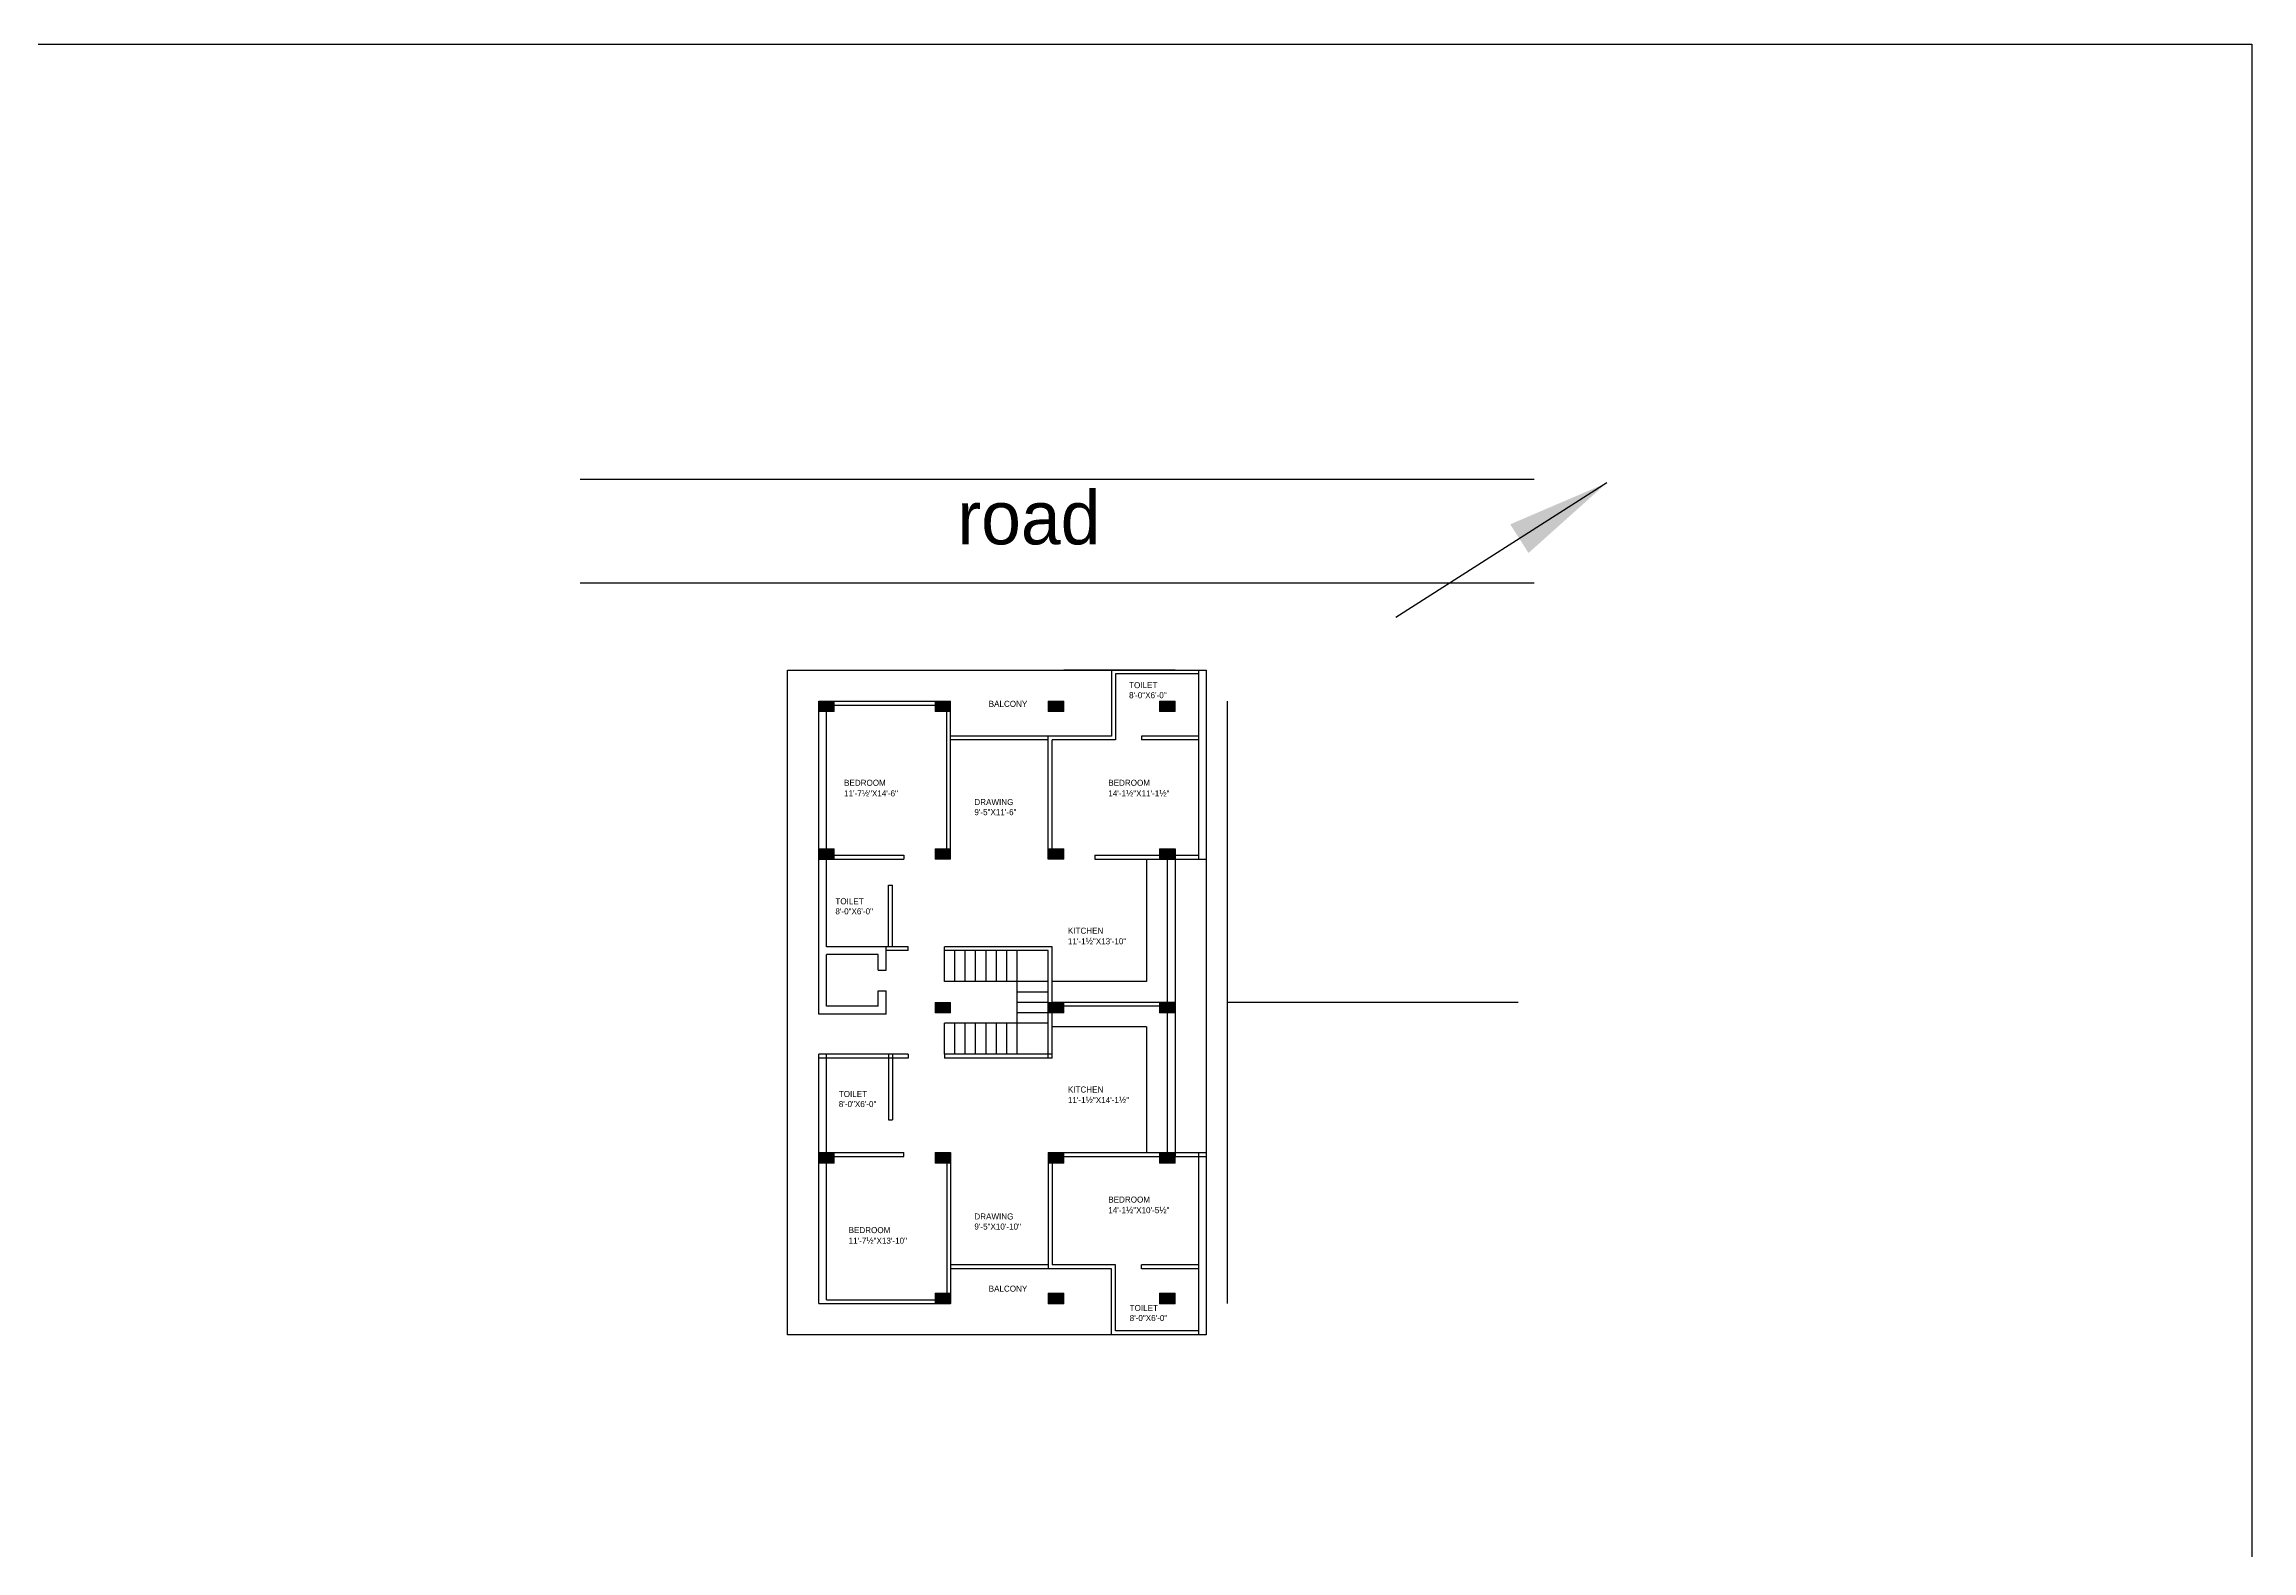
# Model space of a CAD drawing. Extents: x 187966 to 202201, y 659574 to 1343694.
# Drawn here: x 199644 to 202201, y 663675 to 665420 of the extents above; entities that cross this region are included whole.
import ezdxf

# ---------------------------------------------------------------- set-up
doc = ezdxf.new("R2010")
doc.units = 0
doc.header["$MEASUREMENT"] = 0
doc.layers.add('A-Wall', color=7, linetype='Continuous', lineweight=30)
doc.layers.add('HATCH', color=8, linetype='Continuous', lineweight=20)
doc.styles.add('AA_03.50', font='ARIALN.TTF', dxfattribs={"height": 8})
doc.styles.get("Standard").update_dxf_attribs({"font": 'stylu.ttf', "height": 7})
doc.dimstyles.new('AA_03.50', dxfattribs={"dimtxt": 9, "dimasz": 3.25, "dimexe": 1.75, "dimexo": 3.375, "dimgap": 0.09, "dimtad": 0, "dimdec": 0, "dimzin": 3, "dimdsep": 46, "dimlunit": 4, "dimtxsty": 'AA_03.50', "dimblk": 'DOTSMALL', "dimcen": 0.09, "dimclre": 7, "dimadec": 0, "dimazin": 0, "dimtfac": 1, "dimtdec": 0, "dimtofl": 0, "dimtmove": 0, "dimatfit": 3, "dimfxl": 1, "dimtolj": 1, "dimtzin": 0, "dimlwd": -1, "dimarcsym": 0})

# ---------------------------------------------------------------- blocks, each defined once
blk = doc.blocks.new('colummn')
at = {"layer": 'HATCH'}
h = blk.add_hatch(dxfattribs=at)
h.set_pattern_fill('ANSI31', color=256)
h.set_pattern_definition([(45, (0, 0), (-0.088388347648, 0.088388347648), [])])
h.paths.add_polyline_path([(198351, 663973.6), (198351, 663961.6), (198369, 663961.6), (198369, 663973.6)])
at = {"layer": 'A-Wall', "lineweight": 0}
blk.add_lwpolyline([(198351, 663973.6), (198351, 663961.6), (198369, 663961.6), (198369, 663973.6)], close=True, dxfattribs=at)
blk = doc.blocks.new('_DotSmall')
at = {"color": 0, "linetype": 'ByBlock', "const_width": 0.5}
blk.add_lwpolyline([(-0.0625, 0, 1), (0.0625, 0, 1)], format="xyb", close=True, dxfattribs=at)

msp = doc.modelspace()

# ---------------------------------------------------------------- linework, layer by layer
at = {"lineweight": 30}
for p, q in [((200505.36, 663925.64), (200505.36, 664695.46)), ((200541.36, 664297.05), (200541.36, 664659.46)), ((200550.36, 664375.05), (200550.36, 664659.46)), ((200689.66, 664480.96), (200689.66, 664654.96)), ((200694.16, 664476.46), (200694.16, 664659.46)), ((200622.36, 664375.05), (200622.36, 664446.46)), ((200626.86, 664375.05), (200626.86, 664446.46)), ((200619.36, 664348.05), (200619.36, 664375.05)), ((200550.36, 664306.05), (200550.36, 664366.05)), ((200610.36, 664348.05), (200610.36, 664366.05)), ((200610.36, 664306.05), (200610.36, 664324.05)), ((200619.36, 664297.05), (200619.36, 664324.05)), ((200541.36, 663961.64), (200541.36, 664250.55)), ((200550.36, 663966.14), (200550.36, 664250.55)), ((200622.36, 664250.55), (200622.36, 664174.64)), ((200626.86, 664250.55), (200626.86, 664174.64)), ((200689.66, 664136.55), (200689.66, 663966.14)), ((200694.16, 664136.55), (200694.16, 663961.64)), ((200990.16, 663925.64), (200505.36, 663925.64))]:
    msp.add_line(p, q, dxfattribs=at)
msp.add_line((200807.16, 664136.55), (200811.66, 664136.55))
at = {"layer": 'A-Wall'}
for p, q in [((200264.98, 664916.6), (201369.95, 664916.6)), ((200264.98, 664796.6), (201369.95, 664796.6)), ((200505.36, 664695.46), (200990.16, 664695.46)), ((200954.16, 664695.46), (200825.16, 664695.46)), ((200880.66, 664695.46), (200880.66, 664618.96)), ((200981.16, 664690.96), (200885.16, 664690.96)), ((200885.16, 664690.96), (200885.16, 664614.46)), ((200981.16, 664695.46), (200981.16, 664480.96)), ((200981.16, 664695.46), (200981.16, 664476.46)), ((200990.16, 664695.46), (200990.16, 664488.37)), ((200990.16, 664695.46), (200990.16, 663925.64)), ((200541.36, 664659.46), (200694.16, 664659.46)), ((200541.36, 664654.96), (200689.66, 664654.96)), ((201014.33, 664659.46), (201014.33, 663961.64)), ((200807.16, 664618.96), (200694.16, 664618.96)), ((200807.16, 664614.46), (200694.16, 664614.46)), ((200807.16, 664476.46), (200807.16, 664618.96)), ((200880.66, 664618.96), (200807.16, 664618.96)), ((200811.66, 664476.46), (200811.66, 664614.46)), ((200885.16, 664614.46), (200811.66, 664614.46)), ((200981.16, 664618.96), (200915.16, 664618.96)), ((200915.16, 664618.96), (200915.16, 664614.46)), ((200981.16, 664614.46), (200915.16, 664614.46)), ((200541.36, 664480.96), (200640.16, 664480.96)), ((200541.36, 664476.46), (200640.16, 664476.46)), ((200640.16, 664480.96), (200640.16, 664476.46)), ((200861.16, 664480.96), (200861.16, 664476.46)), ((200861.16, 664480.96), (200981.16, 664480.96)), ((200861.16, 664476.46), (200990.16, 664476.46)), ((200921.16, 664476.46), (200921.16, 664334.55)), ((200945.16, 664476.46), (200945.16, 664132.05)), ((200954.16, 664488.46), (200954.16, 664132.05)), ((200622.36, 664446.46), (200626.86, 664446.46)), ((200645.16, 664375.05), (200550.36, 664375.05)), ((200645.16, 664370.55), (200619.36, 664370.55)), ((200645.16, 664370.55), (200645.16, 664375.05)), ((200811.66, 664375.05), (200687.16, 664375.05)), ((200687.16, 664370.55), (200687.16, 664375.05)), ((200807.16, 664370.55), (200687.16, 664370.55)), ((200687.16, 664334.55), (200687.16, 664370.55)), ((200699.16, 664334.55), (200699.16, 664370.55)), ((200711.16, 664334.55), (200711.16, 664370.55)), ((200723.16, 664334.55), (200723.16, 664370.55)), ((200735.16, 664334.55), (200735.16, 664370.55)), ((200747.16, 664334.55), (200747.16, 664370.55)), ((200759.16, 664334.55), (200759.16, 664370.55)), ((200771.16, 664250.55), (200771.16, 664370.55)), ((200807.16, 664246.05), (200807.16, 664370.55)), ((200811.66, 664246.05), (200811.66, 664375.05)), ((200610.36, 664366.05), (200550.36, 664366.05)), ((200610.36, 664348.05), (200619.36, 664348.05)), ((200610.36, 664324.05), (200619.36, 664324.05)), ((200807.16, 664334.55), (200687.16, 664334.55)), ((200807.16, 664322.55), (200771.16, 664322.55)), ((200921.16, 664334.55), (200811.66, 664334.55)), ((200619.36, 664297.05), (200541.36, 664297.05)), ((200610.36, 664306.05), (200550.36, 664306.05)), ((200807.16, 664310.55), (200771.16, 664310.55)), ((200807.16, 664298.55), (200771.16, 664298.55)), ((200954.16, 664310.55), (200811.66, 664310.55)), ((200954.16, 664306.05), (200811.66, 664306.05)), ((201351.49, 664310.55), (201014.33, 664310.55)), ((200807.16, 664286.55), (200687.16, 664286.55)), ((200687.16, 664250.55), (200687.16, 664286.55)), ((200699.16, 664250.55), (200699.16, 664286.55)), ((200711.16, 664250.55), (200711.16, 664286.55)), ((200723.16, 664250.55), (200723.16, 664286.55)), ((200735.16, 664250.55), (200735.16, 664286.55)), ((200747.16, 664250.55), (200747.16, 664286.55)), ((200759.16, 664250.55), (200759.16, 664286.55)), ((200921.16, 664282.05), (200811.66, 664282.05)), ((200921.16, 664282.05), (200921.16, 664136.55)), ((200645.16, 664250.55), (200541.36, 664250.55)), ((200645.16, 664246.05), (200541.36, 664246.05)), ((200645.16, 664250.55), (200645.16, 664246.05)), ((200811.66, 664250.55), (200687.16, 664250.55)), ((200687.16, 664250.55), (200687.16, 664246.05)), ((200811.66, 664246.05), (200687.16, 664246.05)), ((200622.36, 664174.64), (200626.86, 664174.64)), ((200541.36, 664136.55), (200640.16, 664136.55)), ((200640.16, 664132.05), (200640.16, 664136.55)), ((200807.16, 664136.55), (200807.16, 664002.14)), ((200807.16, 664136.55), (200990.16, 664136.55)), ((200981.16, 664136.55), (200981.16, 663925.64)), ((200541.36, 664132.05), (200640.16, 664132.05)), ((200811.66, 664132.05), (200811.66, 664006.64)), ((200811.66, 664132.05), (200990.16, 664132.05)), ((200807.16, 664006.64), (200694.16, 664006.64)), ((200807.16, 664002.14), (200694.16, 664002.14)), ((200880.66, 664002.14), (200807.16, 664002.14)), ((200885.16, 664006.64), (200811.66, 664006.64)), ((200880.66, 663925.64), (200880.66, 664002.14)), ((200885.16, 663930.14), (200885.16, 664006.64)), ((200915.16, 664002.14), (200915.16, 664006.64)), ((200981.16, 664006.64), (200915.16, 664006.64)), ((200981.16, 664002.14), (200915.16, 664002.14)), ((200541.36, 663961.64), (200694.16, 663961.64)), ((200550.36, 663966.14), (200689.66, 663966.14)), ((200954.16, 663925.64), (200825.16, 663925.64)), ((200981.16, 663930.14), (200885.16, 663930.14))]:
    msp.add_line(p, q, dxfattribs=at)
msp.add_lwpolyline([(197087.24, 665420.32), (202201.29, 665420.32), (202201.29, 661930.4), (197087.24, 661930.4)], close=True, dxfattribs=at)

# ---------------------------------------------------------------- block references
for p in [(2190.35, 685.83), (2325.15, 685.83), (2456.15, 685.83), (2585.15, 685.83), (2190.35, 514.83), (2325.15, 514.83), (2456.15, 514.83), (2585.15, 514.83), (2325.15, 336.91), (2456.15, 336.91), (2585.15, 336.91), (2190.35, 162.91), (2325.15, 162.91), (2456.15, 162.91), (2585.15, 162.91), (2325.15, 0), (2456.15, 0), (2585.15, 0)]:
    msp.add_blockref('colummn', p)

# ---------------------------------------------------------------- texts
at = {"layer": 'A-Wall', "attachment_point": 1}
for s, width, insert, char_height in [('road', 133.4108, (200701.98, 664902.95), 61.912), ('TOILET\\P8\'-0"X6\'-0"', 67.289, (200900.86, 664681.48), 7), ('BALCONY', 67.289, (200738.25, 664659.83), 7), ('BEDROOM\\P11\'-7{\\H1.083x;½}"X14\'-6"', 67.289, (200570.74, 664568.37), 7), ('DRAWING\\P9\'-5"X11\'-6"', 67.289, (200721.68, 664546.03), 7), ('BEDROOM\\P14\'-1{\\H1.083x;½}"X11\'-1{\\H1.083x;½}"', 67.289, (200876.78, 664568.37), 7), ('TOILET\\P8\'-0"X6\'-0"', 67.289, (200560.72, 664431.17), 7), ('KITCHEN\\P11\'-1{\\H1.083x;½}"X13\'-10"', 67.289, (200830.01, 664397.06), 7), ('KITCHEN\\P11\'-1{\\H1.083x;½}"X14\'-1{\\H1.083x;½}"', 67.289, (200830.01, 664213.16), 7), ('TOILET\\P8\'-0"X6\'-0"', 67.289, (200564.65, 664207.96), 7), ('BEDROOM\\P14\'-1{\\H1.083x;½}"X10\'-5{\\H1.083x;½}"', 67.289, (200876.78, 664085.67), 7), ('DRAWING\\P9\'-5"X10\'-10"', 67.289, (200721.68, 664066.1), 7), ('BEDROOM\\P11\'-7{\\H1.083x;½}"X13\'-10"', 67.289, (200576.02, 664050.3), 7), ('BALCONY', 67.289, (200738.25, 663982.53), 7), ('TOILET\\P8\'-0"X6\'-0"', 67.289, (200901.53, 663960.16), 7)]:
    msp.add_mtext_dynamic_manual_height_columns(s, width=width, gutter_width=35, heights=[0], dxfattribs=dict(at, insert=insert, char_height=char_height))

# ---------------------------------------------------------------- leaders
at = {"layer": 'A-Wall'}
msp.add_leader([(201454.08, 664912.13), (201209.83, 664756.39)], dimstyle='AA_03.50', override={"dimtxt": 8, "dimasz": 120, "dimgap": 0.09, "dimtad": 0, "dimdec": 1, "dimtdec": 1, "dimfxl": 0.1}, dxfattribs=at)

doc.saveas('drawing.dxf')
